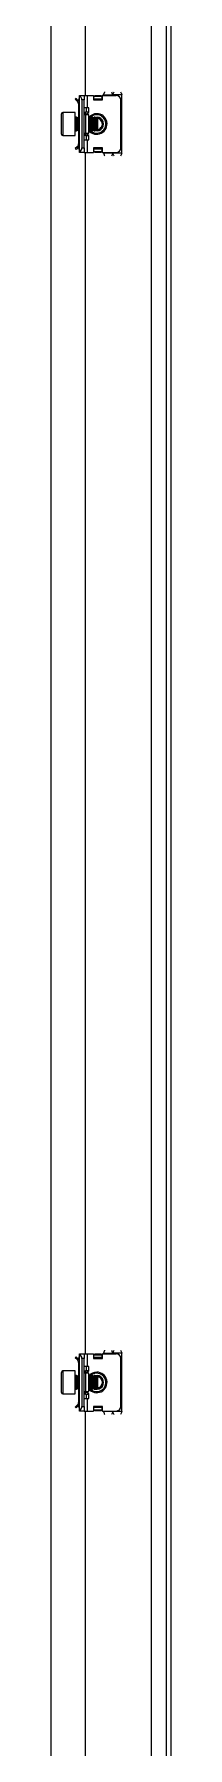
# Model space of a CAD drawing. Header units: millimetres. Extents: x -435 to 1908, y -1307 to 1206.
# Drawn here: x 1855 to 1908, y -533 to 216 of the extents above; entities that cross this region are included whole.
import ezdxf

# ---------------------------------------------------------------- set-up
doc = ezdxf.new("R2010")
doc.units = ezdxf.units.MM

msp = doc.modelspace()

# ---------------------------------------------------------------- linework, layer by layer
at = {"color": 7, "linetype": 'Continuous', "lineweight": 25}
for p, q in [((1899.14, -1175.44), (1899.14, 979.56)), ((1907.64, 979.56), (1907.64, -1175.44)), ((1855.14, -1142.44), (1855.14, 946.56)), ((1870.14, 189.56), (1870.14, 839.56)), ((1866.08, 188.2), (1865.72, 187.84)), ((1866.7, 186.87), (1865.72, 187.84)), ((1867.05, 187.22), (1866.08, 188.2)), ((1866.7, 186.87), (1867.05, 187.22)), ((1867.14, 187.56), (1867.14, 187.16)), ((1867.43, 188.26), (1867.64, 188.47)), ((1867.64, 189.56), (1869.64, 189.56)), ((1867.64, 189.29), (1867.64, 189.56)), ((1867.64, 164.82), (1867.64, 189.29)), ((1868.64, 187.56), (1868.64, 166.56)), ((1869.64, 189.56), (1869.64, 187.56)), ((1869.64, 189.56), (1871.14, 189.56)), ((1869.64, 166.56), (1869.64, 187.56)), ((1871.14, 189.56), (1873.64, 189.56)), ((1873.64, 189.56), (1873.64, 187.56)), ((1873.64, 187.56), (1877.64, 187.56)), ((1873.89, 189.18), (1874.39, 189.53)), ((1874.39, 189.18), (1873.89, 188.82)), ((1873.89, 188.82), (1873.89, 189.18)), ((1873.89, 187.91), (1873.89, 188.82)), ((1873.89, 187.56), (1873.89, 187.91)), ((1874.39, 189.53), (1874.39, 189.18)), ((1874.39, 189.53), (1876.89, 189.53)), ((1874.39, 189.18), (1876.89, 189.18)), ((1876.89, 189.18), (1876.89, 189.53)), ((1876.89, 189.53), (1877.39, 189.18)), ((1877.39, 188.82), (1876.89, 189.18)), ((1877.39, 189.18), (1877.39, 188.82)), ((1877.39, 188.82), (1877.39, 187.91)), ((1877.39, 187.91), (1877.39, 187.56)), ((1877.44, 189.44), (1877.44, 187.56)), ((1877.64, 189.44), (1877.44, 189.44)), ((1877.64, 189.56), (1883.64, 189.56)), ((1877.64, 187.56), (1877.64, 189.56)), ((1878.14, 189.56), (1878.14, 189.81)), ((1885.64, 166.56), (1885.64, 187.56)), ((1886.14, 164.31), (1886.14, 189.81)), ((1859.64, 181.12), (1859.64, 181.46)), ((1859.64, 172.66), (1859.64, 181.12)), ((1865.64, 182.06), (1860.24, 182.06)), ((1865.64, 181.68), (1865.64, 182.06)), ((1865.64, 172.06), (1865.64, 181.68)), ((1866.25, 180.06), (1865.89, 180.06)), ((1866.64, 179.5), (1866.25, 180.06)), ((1866.25, 175.91), (1866.25, 180.06)), ((1867.02, 180.06), (1866.64, 179.5)), ((1867.25, 180.06), (1867.02, 180.06)), ((1867.02, 175.91), (1867.02, 180.06)), ((1867.14, 185.81), (1867.64, 185.81)), ((1867.14, 185.81), (1867.14, 182.31)), ((1867.64, 182.31), (1867.14, 182.31)), ((1867.14, 182.31), (1867.14, 180.06)), ((1867.64, 179.5), (1867.25, 180.06)), ((1867.25, 175.91), (1867.25, 180.06)), ((1871.14, 184.06), (1869.64, 184.06)), ((1869.96, 181.09), (1871.64, 182.06)), ((1870.14, 181.19), (1870.14, 182.31)), ((1870.14, 182.31), (1870.64, 182.31)), ((1871.64, 181.06), (1870.14, 181.06)), ((1870.64, 182.31), (1871.64, 182.31)), ((1871.64, 184.06), (1871.14, 184.06)), ((1871.64, 182.06), (1871.64, 184.06)), ((1871.64, 173.06), (1871.64, 181.06)), ((1872.02, 180.06), (1871.64, 179.5)), ((1872.25, 180.06), (1872.02, 180.06)), ((1872.02, 175.91), (1872.02, 180.06)), ((1872.64, 179.5), (1872.25, 180.06)), ((1872.25, 175.91), (1872.25, 180.06)), ((1873.02, 180.06), (1872.64, 179.5)), ((1873.25, 180.06), (1873.02, 180.06)), ((1873.02, 175.91), (1873.02, 180.06)), ((1873.64, 179.5), (1873.25, 180.06)), ((1873.25, 175.91), (1873.25, 180.06)), ((1873.56, 179.61), (1873.81, 179.75)), ((1874.02, 180.06), (1873.64, 179.5)), ((1874.25, 180.06), (1874.02, 180.06)), ((1874.02, 175.91), (1874.02, 180.06)), ((1874.64, 179.5), (1874.25, 180.06)), ((1874.25, 175.91), (1874.25, 180.06)), ((1875.02, 180.06), (1874.64, 179.5)), ((1875.08, 180.06), (1875.02, 180.06)), ((1875.02, 175.91), (1875.02, 180.06)), ((1875.64, 179.5), (1875.08, 180.06)), ((1875.08, 179.83), (1875.08, 180.06)), ((1875.08, 174.06), (1875.08, 179.83)), ((1865.89, 174.06), (1866.25, 174.06)), ((1866.25, 174.06), (1866.25, 175.91)), ((1866.25, 174.06), (1866.64, 174.61)), ((1866.64, 176.12), (1866.64, 179.5)), ((1866.64, 174.61), (1866.64, 176.12)), ((1866.64, 174.61), (1867.02, 174.06)), ((1867.02, 174.06), (1867.02, 175.91)), ((1867.02, 174.06), (1867.25, 174.06)), ((1867.14, 174.06), (1867.14, 171.81)), ((1867.25, 174.06), (1867.25, 175.91)), ((1867.25, 174.06), (1867.64, 174.61)), ((1871.64, 172.06), (1869.96, 173.02)), ((1870.14, 173.06), (1871.64, 173.06)), ((1870.14, 171.81), (1870.14, 172.92)), ((1871.64, 174.61), (1872.02, 174.06)), ((1872.02, 174.06), (1872.02, 175.91)), ((1872.02, 174.06), (1872.25, 174.06)), ((1872.25, 174.06), (1872.25, 175.91)), ((1872.25, 174.06), (1872.64, 174.61)), ((1872.64, 176.12), (1872.64, 179.5)), ((1872.64, 174.61), (1872.64, 176.12)), ((1872.64, 174.61), (1873.02, 174.06)), ((1873.02, 174.06), (1873.02, 175.91)), ((1873.02, 174.06), (1873.25, 174.06)), ((1873.25, 174.06), (1873.25, 175.91)), ((1873.25, 174.06), (1873.64, 174.61)), ((1873.81, 174.37), (1873.56, 174.5)), ((1873.64, 176.12), (1873.64, 179.5)), ((1873.64, 174.61), (1873.64, 176.12)), ((1873.64, 174.61), (1874.02, 174.06)), ((1874.02, 174.06), (1874.02, 175.91)), ((1874.02, 174.06), (1874.25, 174.06)), ((1874.25, 174.06), (1874.25, 175.91)), ((1874.25, 174.06), (1874.64, 174.61)), ((1874.47, 174.38), (1874.84, 174.31)), ((1874.64, 176.12), (1874.64, 179.5)), ((1874.64, 174.61), (1874.64, 176.12)), ((1874.64, 174.61), (1875.02, 174.06)), ((1875.02, 174.06), (1875.02, 175.91)), ((1875.02, 174.06), (1875.08, 174.06)), ((1875.08, 174.06), (1875.64, 174.61)), ((1875.33, 174.3), (1876.16, 174.49)), ((1875.64, 179.32), (1875.64, 179.5)), ((1875.64, 174.61), (1875.64, 179.32)), ((1860.24, 172.06), (1865.64, 172.06)), ((1866.7, 167.25), (1865.72, 166.27)), ((1866.08, 165.92), (1865.72, 166.27)), ((1867.05, 166.89), (1866.08, 165.92)), ((1866.7, 167.25), (1867.05, 166.89)), ((1867.14, 171.81), (1867.64, 171.81)), ((1867.14, 171.81), (1867.14, 168.31)), ((1867.14, 168.31), (1867.64, 168.31)), ((1867.14, 166.56), (1867.14, 167.02)), ((1867.64, 165.64), (1867.43, 165.85)), ((1867.64, 164.56), (1867.64, 164.82)), ((1869.64, 170.06), (1871.14, 170.06)), ((1869.64, 166.56), (1869.64, 164.56)), ((1870.64, 171.81), (1870.14, 171.81)), ((1871.64, 171.81), (1870.64, 171.81)), ((1871.14, 170.06), (1871.64, 170.06)), ((1871.64, 170.06), (1871.64, 172.06)), ((1877.64, 166.56), (1873.64, 166.56)), ((1873.64, 166.56), (1873.64, 164.56)), ((1873.89, 166.2), (1873.89, 166.56)), ((1873.89, 165.29), (1873.89, 166.2)), ((1873.89, 164.93), (1873.89, 165.29)), ((1873.89, 165.29), (1874.39, 164.93)), ((1874.39, 164.58), (1873.89, 164.93)), ((1874.39, 164.93), (1874.39, 164.58)), ((1876.89, 164.93), (1874.39, 164.93)), ((1876.89, 164.93), (1877.39, 165.29)), ((1876.89, 164.58), (1876.89, 164.93)), ((1877.39, 164.93), (1876.89, 164.58)), ((1877.39, 166.56), (1877.39, 166.2)), ((1877.39, 166.2), (1877.39, 165.29)), ((1877.39, 165.29), (1877.39, 164.93)), ((1877.44, 166.56), (1877.44, 164.67)), ((1877.64, 164.56), (1877.64, 166.56)), ((1869.64, 164.56), (1867.64, 164.56)), ((1869.64, 164.56), (1871.14, 164.56)), ((1870.14, -360.44), (1870.14, 164.56)), ((1871.14, 164.56), (1873.64, 164.56)), ((1876.89, 164.58), (1874.39, 164.58)), ((1877.44, 164.67), (1877.64, 164.67)), ((1877.64, 164.56), (1883.64, 164.56)), ((1878.14, 164.31), (1878.14, 164.56)), ((1866.08, -361.8), (1865.72, -362.16)), ((1866.7, -363.13), (1865.72, -362.16)), ((1867.05, -362.78), (1866.08, -361.8)), ((1866.7, -363.13), (1867.05, -362.78)), ((1867.14, -362.44), (1867.14, -362.84)), ((1867.14, -364.19), (1867.64, -364.19)), ((1867.14, -364.19), (1867.14, -367.69)), ((1867.43, -361.74), (1867.64, -361.53)), ((1867.64, -360.44), (1869.64, -360.44)), ((1867.64, -360.71), (1867.64, -360.44)), ((1867.64, -385.18), (1867.64, -360.71)), ((1868.64, -362.44), (1868.64, -383.44)), ((1869.64, -360.44), (1869.64, -362.44)), ((1869.64, -360.44), (1871.14, -360.44)), ((1869.64, -383.44), (1869.64, -362.44)), ((1871.14, -365.94), (1869.64, -365.94)), ((1871.14, -360.44), (1873.64, -360.44)), ((1871.64, -365.94), (1871.14, -365.94)), ((1871.64, -367.94), (1871.64, -365.94)), ((1873.64, -360.44), (1873.64, -362.44)), ((1873.64, -362.44), (1877.64, -362.44)), ((1873.89, -360.82), (1874.39, -360.47)), ((1874.39, -360.82), (1873.89, -361.18)), ((1873.89, -361.18), (1873.89, -360.82)), ((1873.89, -362.09), (1873.89, -361.18)), ((1873.89, -362.44), (1873.89, -362.09)), ((1874.39, -360.47), (1874.39, -360.82)), ((1874.39, -360.47), (1876.89, -360.47)), ((1874.39, -360.82), (1876.89, -360.82)), ((1876.89, -360.82), (1876.89, -360.47)), ((1876.89, -360.47), (1877.39, -360.82)), ((1877.39, -361.18), (1876.89, -360.82)), ((1877.39, -360.82), (1877.39, -361.18)), ((1877.39, -361.18), (1877.39, -362.09)), ((1877.39, -362.09), (1877.39, -362.44)), ((1877.44, -360.56), (1877.44, -362.44)), ((1877.64, -360.56), (1877.44, -360.56)), ((1877.64, -362.44), (1877.64, -360.44)), ((1877.64, -360.44), (1883.64, -360.44)), ((1878.14, -360.44), (1878.14, -360.19)), ((1885.64, -383.44), (1885.64, -362.44)), ((1886.14, -385.69), (1886.14, -360.19)), ((1859.64, -377.34), (1859.64, -368.54)), ((1865.64, -367.94), (1860.24, -367.94)), ((1865.64, -377.94), (1865.64, -367.94)), ((1866.25, -369.94), (1865.89, -369.94)), ((1866.64, -370.5), (1866.25, -369.94)), ((1866.25, -371.8), (1866.25, -369.94)), ((1866.25, -375.94), (1866.25, -371.8)), ((1867.02, -369.94), (1866.64, -370.5)), ((1866.64, -372.01), (1866.64, -370.5)), ((1866.64, -375.39), (1866.64, -372.01)), ((1867.25, -369.94), (1867.02, -369.94)), ((1867.02, -371.8), (1867.02, -369.94)), ((1867.02, -375.94), (1867.02, -371.8)), ((1867.64, -367.69), (1867.14, -367.69)), ((1867.14, -367.69), (1867.14, -369.94)), ((1867.64, -370.5), (1867.25, -369.94)), ((1867.25, -371.8), (1867.25, -369.94)), ((1867.25, -375.94), (1867.25, -371.8)), ((1869.96, -368.91), (1871.64, -367.94)), ((1870.14, -368.81), (1870.14, -367.69)), ((1870.14, -367.69), (1870.64, -367.69)), ((1871.64, -368.94), (1870.14, -368.94)), ((1870.64, -367.69), (1871.64, -367.69)), ((1871.64, -376.94), (1871.64, -368.94)), ((1872.02, -369.94), (1871.64, -370.5)), ((1872.25, -369.94), (1872.02, -369.94)), ((1872.02, -371.8), (1872.02, -369.94)), ((1872.02, -375.94), (1872.02, -371.8)), ((1872.64, -370.5), (1872.25, -369.94)), ((1872.25, -371.8), (1872.25, -369.94)), ((1872.25, -375.94), (1872.25, -371.8)), ((1873.02, -369.94), (1872.64, -370.5)), ((1872.64, -372.01), (1872.64, -370.5)), ((1872.64, -375.39), (1872.64, -372.01)), ((1873.25, -369.94), (1873.02, -369.94)), ((1873.02, -371.8), (1873.02, -369.94)), ((1873.02, -375.94), (1873.02, -371.8)), ((1873.64, -370.5), (1873.25, -369.94)), ((1873.25, -371.8), (1873.25, -369.94)), ((1873.25, -375.94), (1873.25, -371.8)), ((1873.56, -370.39), (1873.81, -370.25)), ((1874.02, -369.94), (1873.64, -370.5)), ((1873.64, -372.01), (1873.64, -370.5)), ((1873.64, -375.39), (1873.64, -372.01)), ((1874.25, -369.94), (1874.02, -369.94)), ((1874.02, -371.8), (1874.02, -369.94)), ((1874.02, -375.94), (1874.02, -371.8)), ((1874.64, -370.5), (1874.25, -369.94)), ((1874.25, -371.8), (1874.25, -369.94)), ((1874.25, -375.94), (1874.25, -371.8)), ((1874.84, -370.2), (1874.47, -370.27)), ((1875.02, -369.94), (1874.64, -370.5)), ((1874.64, -372.01), (1874.64, -370.5)), ((1874.64, -375.39), (1874.64, -372.01)), ((1875.08, -369.94), (1875.02, -369.94)), ((1875.02, -371.8), (1875.02, -369.94)), ((1875.02, -375.94), (1875.02, -371.8)), ((1875.64, -370.5), (1875.08, -369.94)), ((1875.08, -375.94), (1875.08, -369.94)), ((1876.16, -370.38), (1875.33, -370.19)), ((1875.64, -375.39), (1875.64, -370.5)), ((1860.24, -377.94), (1865.64, -377.94)), ((1865.89, -375.94), (1866.25, -375.94)), ((1866.25, -375.94), (1866.64, -375.39)), ((1866.64, -375.39), (1867.02, -375.94)), ((1867.02, -375.94), (1867.25, -375.94)), ((1867.14, -375.94), (1867.14, -378.19)), ((1867.14, -378.19), (1867.14, -381.69)), ((1867.14, -378.19), (1867.64, -378.19)), ((1867.14, -381.69), (1867.64, -381.69)), ((1867.25, -375.94), (1867.64, -375.39)), ((1869.64, -379.94), (1871.14, -379.94)), ((1871.64, -377.94), (1869.96, -376.98)), ((1870.14, -376.94), (1871.64, -376.94)), ((1870.14, -378.19), (1870.14, -377.08)), ((1870.64, -378.19), (1870.14, -378.19)), ((1871.64, -378.19), (1870.64, -378.19)), ((1871.14, -379.94), (1871.64, -379.94)), ((1871.64, -375.39), (1872.02, -375.94)), ((1871.64, -379.94), (1871.64, -377.94)), ((1872.02, -375.94), (1872.25, -375.94)), ((1872.25, -375.94), (1872.64, -375.39)), ((1872.64, -375.39), (1873.02, -375.94)), ((1873.02, -375.94), (1873.25, -375.94)), ((1873.25, -375.94), (1873.64, -375.39)), ((1873.81, -375.63), (1873.56, -375.5)), ((1873.64, -375.39), (1874.02, -375.94)), ((1874.02, -375.94), (1874.25, -375.94)), ((1874.25, -375.94), (1874.64, -375.39)), ((1874.64, -375.39), (1875.02, -375.94)), ((1875.02, -375.94), (1875.08, -375.94)), ((1875.08, -375.94), (1875.64, -375.39)), ((1866.7, -382.75), (1865.72, -383.73)), ((1866.08, -384.08), (1865.72, -383.73)), ((1867.05, -383.11), (1866.08, -384.08)), ((1866.7, -382.75), (1867.05, -383.11)), ((1867.14, -383.44), (1867.14, -382.98)), ((1867.64, -384.36), (1867.43, -384.15)), ((1867.64, -385.44), (1867.64, -385.18)), ((1869.64, -385.44), (1867.64, -385.44)), ((1869.64, -383.44), (1869.64, -385.44)), ((1869.64, -385.44), (1871.14, -385.44)), ((1870.14, -1035.44), (1870.14, -385.44)), ((1871.14, -385.44), (1873.64, -385.44)), ((1877.64, -383.44), (1873.64, -383.44)), ((1873.64, -383.44), (1873.64, -385.44)), ((1873.89, -383.8), (1873.89, -383.44)), ((1873.89, -384.71), (1873.89, -383.8)), ((1873.89, -384.71), (1874.39, -385.07)), ((1873.89, -385.07), (1873.89, -384.71)), ((1874.39, -385.42), (1873.89, -385.07)), ((1876.89, -385.07), (1874.39, -385.07)), ((1874.39, -385.07), (1874.39, -385.42)), ((1876.89, -385.42), (1874.39, -385.42)), ((1876.89, -385.07), (1877.39, -384.71)), ((1876.89, -385.42), (1876.89, -385.07)), ((1877.39, -385.07), (1876.89, -385.42)), ((1877.39, -383.44), (1877.39, -383.8)), ((1877.39, -383.8), (1877.39, -384.71)), ((1877.39, -384.71), (1877.39, -385.07)), ((1877.44, -383.44), (1877.44, -385.33)), ((1877.44, -385.33), (1877.64, -385.33)), ((1877.64, -385.44), (1877.64, -383.44)), ((1877.64, -385.44), (1883.64, -385.44)), ((1878.14, -385.69), (1878.14, -385.44))]:
    msp.add_line(p, q, dxfattribs=at)
at = {"color": 8, "linetype": 'Continuous', "lineweight": 18}
for p, q in [((1905.54, 979.56), (1905.54, -1175.44)), ((1867.64, 187.56), (1867.14, 187.56)), ((1867.64, 188.06), (1867.43, 188.26)), ((1869.64, 187.56), (1868.64, 187.56)), ((1871.14, 184.06), (1871.14, 189.56)), ((1877.39, 187.91), (1873.89, 187.91)), ((1878.14, 189.81), (1882.14, 189.81)), ((1886.14, 189.81), (1882.14, 189.81)), ((1860.24, 182.06), (1860.24, 181.68)), ((1860.24, 181.68), (1860.24, 172.06)), ((1865.89, 180.06), (1865.89, 174.06)), ((1870.14, 181.06), (1870.14, 173.06)), ((1870.64, 182.31), (1870.64, 184.06)), ((1867.64, 166.56), (1867.14, 166.56)), ((1867.64, 166.06), (1867.43, 165.85)), ((1868.64, 166.56), (1869.64, 166.56)), ((1870.64, 170.06), (1870.64, 171.81)), ((1871.14, 164.56), (1871.14, 170.06)), ((1873.89, 166.2), (1877.39, 166.2)), ((1882.14, 164.31), (1878.14, 164.31)), ((1886.14, 164.31), (1882.14, 164.31)), ((1867.64, -362.44), (1867.14, -362.44)), ((1867.64, -361.94), (1867.43, -361.74)), ((1869.64, -362.44), (1868.64, -362.44)), ((1870.64, -367.69), (1870.64, -365.94)), ((1871.14, -365.94), (1871.14, -360.44)), ((1877.39, -362.09), (1873.89, -362.09)), ((1878.14, -360.19), (1882.14, -360.19)), ((1886.14, -360.19), (1882.14, -360.19)), ((1860.24, -367.94), (1860.24, -377.94)), ((1865.89, -369.94), (1865.89, -375.72)), ((1870.14, -368.94), (1870.14, -376.94)), ((1865.89, -375.72), (1865.89, -375.94)), ((1870.64, -379.94), (1870.64, -378.19)), ((1871.14, -385.44), (1871.14, -379.94)), ((1867.64, -383.44), (1867.14, -383.44)), ((1867.64, -383.94), (1867.43, -384.15)), ((1868.64, -383.44), (1869.64, -383.44)), ((1873.89, -383.8), (1877.39, -383.8)), ((1882.14, -385.69), (1878.14, -385.69)), ((1886.14, -385.69), (1882.14, -385.69))]:
    msp.add_line(p, q, dxfattribs=at)
at = {"color": 7, "linetype": 'Continuous', "lineweight": 25, "flags": 128}
for points in [[(1874.84, 179.8), (1874.6, 179.76), (1874.47, 179.73)], [(1874.47, -375.62), (1874.6, -375.65), (1874.84, -375.69)]]:
    msp.add_lwpolyline(points, dxfattribs=at)
at = {"color": 7, "linetype": 'Continuous', "lineweight": 25}
for centre, radius, start, end in [((1868.14, 187.56), 1, 135, 180), ((1866.64, 187.56), 2, 0, 60), ((1883.64, 187.56), 2, 0, 90), ((1860.24, 181.46), 0.6, 90, 180), ((1865.89, 180.31), 0.25, 180, 270), ((1870.14, 181.56), 0.5, 180, 270), ((1875.14, 177.06), 4, 90, 134.28235), ((1875.14, 177.06), 4, 225.71765, 90), ((1875.14, 177.06), 3, 254.33161, 105.66839), ((1875.14, 177.06), 2.76, 291.7574, 85.98739), ((1860.24, 172.66), 0.6, 180, 270), ((1865.89, 173.81), 0.25, 90, 180), ((1870.14, 172.56), 0.5, 90, 180), ((1875.14, 177.06), 2.45, 21.7574, 78.20228), ((1875.14, 177.06), 2.45, 281.79772, 21.7574), ((1868.14, 166.56), 1, 180, 225), ((1866.64, 166.56), 2, 300, 0), ((1883.64, 166.56), 2, 270, 0), ((1868.14, -362.44), 1, 135, 180), ((1866.64, -362.44), 2, 0, 60), ((1883.64, -362.44), 2, 0, 90), ((1860.24, -368.54), 0.6, 90, 180), ((1865.89, -369.69), 0.25, 180, 270), ((1870.14, -368.44), 0.5, 180, 270), ((1875.14, -372.94), 4, 90, 134.28235), ((1875.14, -372.94), 4, 225.71765, 90), ((1875.14, -372.94), 3, 254.33161, 105.66839), ((1875.14, -372.94), 2.76, 274.01261, 68.2426), ((1875.14, -372.94), 2.45, 281.79772, 78.20228), ((1860.24, -377.34), 0.6, 180, 270), ((1865.89, -376.19), 0.25, 90, 180), ((1870.14, -377.44), 0.5, 90, 180), ((1868.14, -383.44), 1, 180, 225), ((1866.64, -383.44), 2, 300, 0), ((1883.64, -383.44), 2, 270, 0)]:
    msp.add_arc(centre, radius, start, end, dxfattribs=at)
at = {"color": 8, "linetype": 'Continuous', "lineweight": 18}
for centre, start, end in [((1875.14, 177.06), 218.94244, 90), ((1875.14, 177.06), 90, 141.05756), ((1875.14, -372.94), 218.94244, 90), ((1875.14, -372.94), 90, 141.05756)]:
    msp.add_arc(centre, 4.5, start, end, dxfattribs=at)
at = {"color": 7, "linetype": 'Continuous', "lineweight": 25}
for points, knots in [([(1867.64, 185.81), (1867.61, 186.05), (1867.56, 186.53), (1867.27, 186.99), (1867.08, 187.19), (1867.05, 187.22)], [0, 0, 0, 0, 0.4618628, 0.9237257, 1, 1, 1, 1]), ([(1878.14, 189.81), (1878.18, 189.93), (1878.28, 190.17), (1878.42, 190.52), (1878.56, 190.85), (1878.66, 191.03), (1878.71, 191.13)], [0, 0, 0, 0, 0.247454, 0.50208, 0.749534, 1, 1, 1, 1]), ([(1881.56, 191.12), (1881.64, 190.96), (1881.82, 190.61), (1882.01, 190.13), (1882.12, 189.85), (1882.14, 189.81)], [0, 0, 0, 0, 0.415483, 0.917152, 1, 1, 1, 1]), ([(1882.14, 189.81), (1882.23, 190.05), (1882.42, 190.54), (1882.61, 190.93), (1882.71, 191.13)], [0, 0, 0, 0, 0.502065, 1, 1, 1, 1]), ([(1885.56, 191.12), (1885.64, 190.96), (1885.82, 190.61), (1886.01, 190.13), (1886.12, 189.85), (1886.14, 189.81)], [0, 0, 0, 0, 0.415483, 0.917152, 1, 1, 1, 1]), ([(1867.14, 185.81), (1867.11, 186), (1867.08, 186.29), (1866.9, 186.64), (1866.76, 186.79), (1866.7, 186.87)], [0, 0, 0, 0, 0.485042, 0.738404, 1, 1, 1, 1]), ([(1866.7, 167.25), (1866.82, 167.39), (1867, 167.62), (1867.12, 168), (1867.13, 168.2), (1867.14, 168.31)], [0, 0, 0, 0, 0.485042, 0.738404, 1, 1, 1, 1]), ([(1867.05, 166.89), (1867.2, 167.08), (1867.51, 167.46), (1867.63, 167.99), (1867.63, 168.27), (1867.64, 168.31)], [0, 0, 0, 0, 0.461863, 0.923726, 1, 1, 1, 1]), ([(1878.71, 162.99), (1878.63, 163.15), (1878.45, 163.5), (1878.26, 163.99), (1878.15, 164.27), (1878.14, 164.31)], [0, 0, 0, 0, 0.415483, 0.917152, 1, 1, 1, 1]), ([(1882.14, 164.31), (1882.04, 164.06), (1881.85, 163.57), (1881.66, 163.18), (1881.56, 162.98)], [0, 0, 0, 0, 0.502065, 1, 1, 1, 1]), ([(1882.71, 162.99), (1882.63, 163.15), (1882.45, 163.5), (1882.26, 163.99), (1882.15, 164.27), (1882.14, 164.31)], [0, 0, 0, 0, 0.415483, 0.917152, 1, 1, 1, 1]), ([(1886.14, 164.31), (1886.04, 164.06), (1885.85, 163.57), (1885.66, 163.18), (1885.56, 162.98)], [0, 0, 0, 0, 0.502065, 1, 1, 1, 1]), ([(1878.14, -360.19), (1878.18, -360.07), (1878.28, -359.83), (1878.42, -359.48), (1878.56, -359.15), (1878.66, -358.97), (1878.71, -358.87)], [0, 0, 0, 0, 0.247454, 0.50208, 0.749534, 1, 1, 1, 1]), ([(1881.56, -358.88), (1881.64, -359.04), (1881.82, -359.39), (1882.01, -359.87), (1882.12, -360.15), (1882.14, -360.19)], [0, 0, 0, 0, 0.415483, 0.917152, 1, 1, 1, 1]), ([(1882.14, -360.19), (1882.23, -359.95), (1882.42, -359.46), (1882.61, -359.07), (1882.71, -358.87)], [0, 0, 0, 0, 0.5020654, 1, 1, 1, 1]), ([(1885.56, -358.88), (1885.64, -359.04), (1885.82, -359.39), (1886.01, -359.87), (1886.12, -360.15), (1886.14, -360.19)], [0, 0, 0, 0, 0.415483, 0.917152, 1, 1, 1, 1]), ([(1867.14, -364.19), (1867.11, -364), (1867.08, -363.71), (1866.9, -363.36), (1866.76, -363.21), (1866.7, -363.13)], [0, 0, 0, 0, 0.485042, 0.738404, 1, 1, 1, 1]), ([(1867.64, -364.19), (1867.61, -363.95), (1867.56, -363.47), (1867.27, -363.01), (1867.08, -362.81), (1867.05, -362.78)], [0, 0, 0, 0, 0.4618628, 0.9237257, 1, 1, 1, 1]), ([(1866.7, -382.75), (1866.82, -382.61), (1867, -382.38), (1867.12, -382), (1867.13, -381.8), (1867.14, -381.69)], [0, 0, 0, 0, 0.485042, 0.738404, 1, 1, 1, 1]), ([(1867.05, -383.11), (1867.2, -382.92), (1867.51, -382.54), (1867.63, -382.01), (1867.63, -381.73), (1867.64, -381.69)], [0, 0, 0, 0, 0.461863, 0.923726, 1, 1, 1, 1]), ([(1878.71, -387.01), (1878.63, -386.85), (1878.45, -386.5), (1878.26, -386.01), (1878.15, -385.73), (1878.14, -385.69)], [0, 0, 0, 0, 0.415483, 0.917152, 1, 1, 1, 1]), ([(1882.14, -385.69), (1882.04, -385.94), (1881.85, -386.43), (1881.66, -386.82), (1881.56, -387.02)], [0, 0, 0, 0, 0.502065, 1, 1, 1, 1]), ([(1882.71, -387.01), (1882.63, -386.85), (1882.45, -386.5), (1882.26, -386.01), (1882.15, -385.73), (1882.14, -385.69)], [0, 0, 0, 0, 0.415483, 0.917152, 1, 1, 1, 1]), ([(1886.14, -385.69), (1886.04, -385.94), (1885.85, -386.43), (1885.66, -386.82), (1885.56, -387.02)], [0, 0, 0, 0, 0.5020654, 1, 1, 1, 1])]:
    msp.add_open_spline(points, degree=3, knots=knots, dxfattribs=at)

doc.saveas('drawing.dxf')
